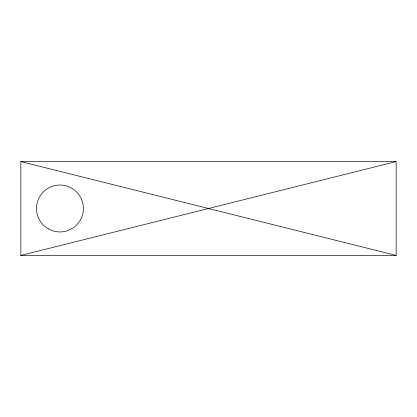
<?xml version="1.0" encoding="UTF-8"?>
<svg xmlns="http://www.w3.org/2000/svg" width="417" height="417" viewBox="0 0 417 417"><rect width="100%" height="100%" fill="white"/><g stroke="black" fill="none" stroke-linecap="round" stroke-linejoin="round"><path stroke-width="0.63" d="M20.85 255.412L396.15 161.588L396.15 255.412L20.85 255.412L20.85 161.588L396.15 161.588M20.85 161.588L396.15 255.412M48.216 228.813A23.456 23.456 0 0 0 83.4 208.5A23.456 23.456 0 0 0 48.216 188.187A23.456 23.456 0 0 0 48.216 228.813"/></g></svg>
